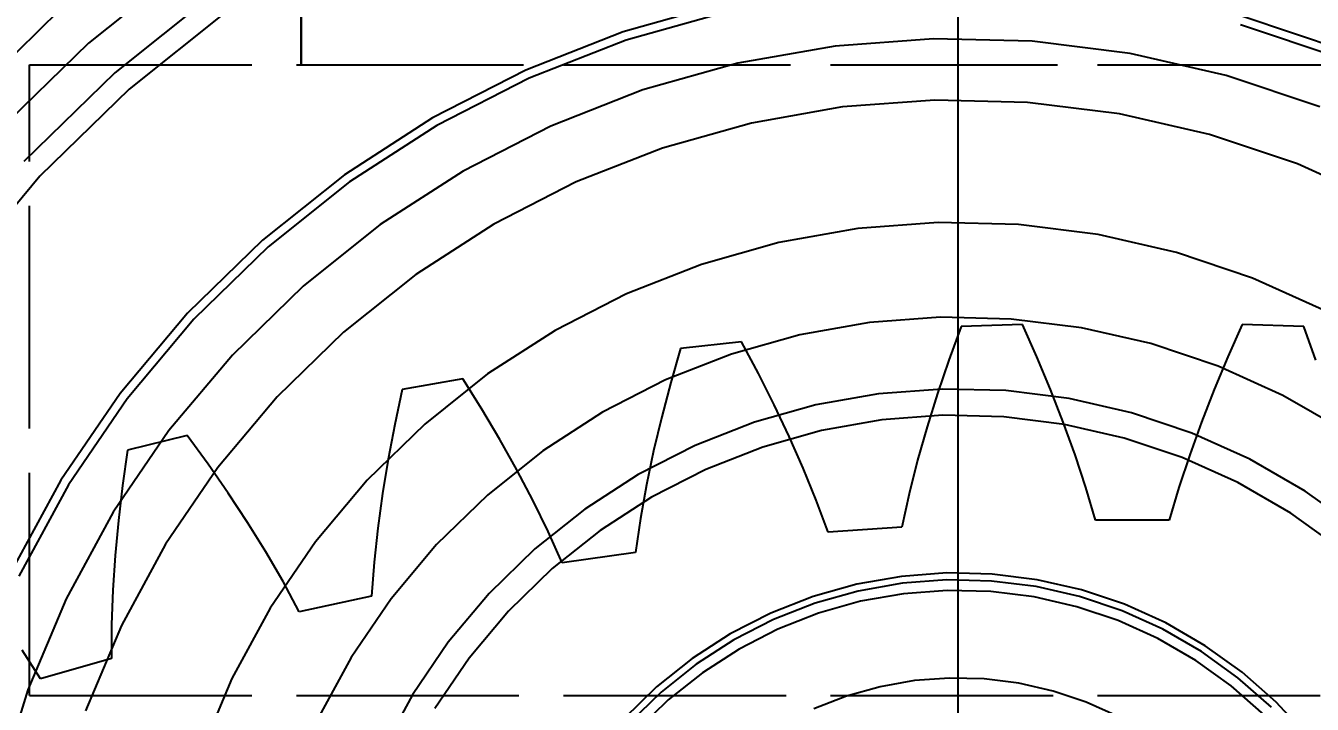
# Model space of a CAD drawing. Header units: millimetres. Extents: x -9 to 234, y -53 to 196.
# Drawn here: x 19.93 to 27.27, y 147.55 to 151.42 of the extents above; entities that cross this region are included whole.
import ezdxf

# ---------------------------------------------------------------- set-up
doc = ezdxf.new("R2010")
doc.units = ezdxf.units.MM
doc.linetypes.add('DASHED', pattern=[1.524, 1.27, -0.254])
doc.layers.add('DIMS', color=3, linetype='CONTINUOUS')
doc.layers.add('HIDDEN', color=8, linetype='DASHED')
doc.styles.add('OpenSansCondensed-Light', font='OpenSansCondensed-Light.ttf')
doc.dimstyles.new('EZDXF', dxfattribs={"dimtxt": 0.25, "dimasz": 0.175, "dimexe": 0.375, "dimexo": 0.125, "dimgap": 0.1, "dimtad": 1, "dimlfac": 100, "dimzin": 12, "dimdsep": 46, "dimtxsty": 'OpenSansCondensed-Light', "dimblk": 'ARCHTICK', "dimcen": 2.5, "dimazin": 3, "dimtfac": 0.5, "dimtmove": 2, "dimatfit": 3})

# ---------------------------------------------------------------- blocks, each defined once
blk = doc.blocks.new('_ARCHTICK')
at = {"color": 0, "linetype": 'BYBLOCK', "const_width": 0.15}
blk.add_lwpolyline([(-0.5, -0.5), (0.5, 0.5)], dxfattribs=at)

msp = doc.modelspace()

# ---------------------------------------------------------------- linework, layer by layer
at = {"layer": 'HIDDEN'}
for points in [[(21.5, 158.24), (21.5, 151.2)], [(21.5, 151.2), (21.5, 157.94)], [(20.87192, 151.78954), (20.28736, 151.32336), (19.75211, 150.8013)], [(20.87192, 151.78954), (20.28736, 151.32336), (19.75211, 150.8013)], [(23.91487, 151.54957), (23.33908, 151.38756), (22.78228, 151.16904), (22.25, 150.89615), (21.74754, 150.57163), (21.27988, 150.19869), (20.85169, 149.78104), (20.4672, 149.32283), (20.13025, 148.82861), (19.84419, 148.3033)], [(23.91487, 151.54957), (23.33908, 151.38756), (22.78228, 151.16904), (22.25, 150.89615), (21.74754, 150.57163), (21.27988, 150.19869), (20.85169, 149.78104), (20.4672, 149.32283), (20.13025, 148.82861), (19.84419, 148.3033)], [(23.91487, 151.54957), (23.33908, 151.38756), (22.78228, 151.16904), (22.25, 150.89615), (21.74754, 150.57163), (21.27988, 150.19869), (20.85169, 149.78104), (20.4672, 149.32283), (20.13025, 148.82861), (19.84419, 148.3033)], [(23.91487, 151.54957), (23.33908, 151.38756), (22.78228, 151.16904), (22.25, 150.89615), (21.74754, 150.57163), (21.27988, 150.19869), (20.85169, 149.78104), (20.4672, 149.32283), (20.13025, 148.82861), (19.84419, 148.3033)], [(21.00369, 151.60625), (20.43672, 151.15411), (19.91759, 150.64776)], [(21.07623, 151.50536), (20.51895, 151.06094), (20.00868, 150.56324), (19.5505, 150.0172)], [(20.12193, 151.5108), (19.56885, 150.97134)], [(20.12193, 151.5108), (19.56885, 150.97134)], [(23.926, 151.50082), (23.355, 151.34017), (22.80284, 151.12346), (22.275, 150.85285), (21.77673, 150.53103), (21.31297, 150.1612), (20.88834, 149.74703), (20.50706, 149.29264), (20.17292, 148.80254), (19.88924, 148.28161)], [(23.926, 151.50082), (23.355, 151.34017), (22.80284, 151.12346), (22.275, 150.85285), (21.77673, 150.53103), (21.31297, 150.1612), (20.88834, 149.74703), (20.50706, 149.29264), (20.17292, 148.80254), (19.88924, 148.28161)], [(31.25, 145.7), (31.22018, 146.29741), (31.13103, 146.88888), (30.98344, 147.46853), (30.77886, 148.03061), (30.51933, 148.56952), (30.20743, 149.07992), (29.84627, 149.55673), (29.43942, 149.9952), (28.99094, 150.39099), (28.50528, 150.74016), (27.98726, 151.03923), (27.44205, 151.28524), (26.87504, 151.47575)], [(31.25, 145.7), (31.22018, 146.29741), (31.13103, 146.88888), (30.98344, 147.46853), (30.77886, 148.03061), (30.51933, 148.56952), (30.20743, 149.07992), (29.84627, 149.55673), (29.43942, 149.9952), (28.99094, 150.39099), (28.50528, 150.74016), (27.98726, 151.03923), (27.44205, 151.28524), (26.87504, 151.47575)], [(31.25, 145.7), (31.22018, 146.29741), (31.13103, 146.88888), (30.98344, 147.46853), (30.77886, 148.03061), (30.51933, 148.56952), (30.20743, 149.07992), (29.84627, 149.55673), (29.43942, 149.9952), (28.99094, 150.39099), (28.50528, 150.74016), (27.98726, 151.03923), (27.44205, 151.28524), (26.87504, 151.47575)], [(31.25, 145.7), (31.22018, 146.29741), (31.13103, 146.88888), (30.98344, 147.46853), (30.77886, 148.03061), (30.51933, 148.56952), (30.20743, 149.07992), (29.84627, 149.55673), (29.43942, 149.9952), (28.99094, 150.39099), (28.50528, 150.74016), (27.98726, 151.03923), (27.44205, 151.28524), (26.87504, 151.47575)], [(31.2, 145.7), (31.17043, 146.29243), (31.08203, 146.87897), (30.93566, 147.45379), (30.73278, 148.01119), (30.47542, 148.54561), (30.16612, 149.05175), (29.80796, 149.52459), (29.40451, 149.95941), (28.95976, 150.3519), (28.47815, 150.69815), (27.96445, 150.99474), (27.42378, 151.2387), (26.8615, 151.42761)], [(31.2, 145.7), (31.17043, 146.29243), (31.08203, 146.87897), (30.93566, 147.45379), (30.73278, 148.01119), (30.47542, 148.54561), (30.16612, 149.05175), (29.80796, 149.52459), (29.40451, 149.95941), (28.95976, 150.3519), (28.47815, 150.69815), (27.96445, 150.99474), (27.42378, 151.2387), (26.8615, 151.42761)], [(27.31418, 150.95944), (26.78025, 151.13883), (26.23111, 151.26416), (25.67223, 151.3342), (25.10914, 151.34824), (24.54746, 151.30615), (23.99276, 151.20834), (23.45055, 151.05579), (22.92623, 150.85001), (22.425, 150.59304), (21.95185, 150.28745), (21.51148, 149.93626), (21.10826, 149.54298), (20.7462, 149.11149), (20.42891, 148.64611), (20.15953, 148.15144), (19.94074, 147.63241), (19.77471, 147.09418)], [(27.31418, 150.95944), (26.78025, 151.13883), (26.23111, 151.26416), (25.67223, 151.3342), (25.10914, 151.34824), (24.54746, 151.30615), (23.99276, 151.20834), (23.45055, 151.05579), (22.92623, 150.85001), (22.425, 150.59304), (21.95185, 150.28745), (21.51148, 149.93626), (21.10826, 149.54298), (20.7462, 149.11149), (20.42891, 148.64611), (20.15953, 148.15144), (19.94074, 147.63241), (19.77471, 147.09418)], [(19.95, 147.6), (19.95, 151.2)], [(19.95, 147.6), (19.95, 151.2)], [(19.95, 151.2), (30.55, 151.2)], [(19.95, 151.2), (30.55, 151.2)], [(21.5, 151.2), (29, 151.2)], [(21.5, 151.2), (29, 151.2)], [(27.66792, 150.41632), (27.18631, 150.63363), (26.68545, 150.80191), (26.17034, 150.91948), (25.64607, 150.98518), (25.11787, 150.99835), (24.59098, 150.95887), (24.07064, 150.86712), (23.56202, 150.72401), (23.07018, 150.53098), (22.6, 150.28993), (22.15616, 150.00327), (21.74307, 149.67384), (21.36483, 149.30492), (21.0252, 148.90016), (20.72756, 148.46361), (20.47487, 147.99958), (20.26963, 147.51271)], [(27.66792, 150.41632), (27.18631, 150.63363), (26.68545, 150.80191), (26.17034, 150.91948), (25.64607, 150.98518), (25.11787, 150.99835), (24.59098, 150.95887), (24.07064, 150.86712), (23.56202, 150.72401), (23.07018, 150.53098), (22.6, 150.28993), (22.15616, 150.00327), (21.74307, 149.67384), (21.36483, 149.30492), (21.0252, 148.90016), (20.72756, 148.46361), (20.47487, 147.99958), (20.26963, 147.51271)], [(27.34857, 149.79341), (26.93057, 149.98202), (26.49587, 150.12807), (26.04878, 150.23012), (25.59376, 150.28714), (25.13532, 150.29857), (24.67802, 150.2643), (24.2264, 150.18467), (23.78496, 150.06047), (23.35808, 149.89293), (22.95, 149.68372), (22.56478, 149.43491), (22.20625, 149.14899), (21.87796, 148.82879), (21.58319, 148.4775), (21.32486, 148.0986), (21.10554, 147.69587), (20.92741, 147.27329)], [(27.34857, 149.79341), (26.93057, 149.98202), (26.49587, 150.12807), (26.04878, 150.23012), (25.59376, 150.28714), (25.13532, 150.29857), (24.67802, 150.2643), (24.2264, 150.18467), (23.78496, 150.06047), (23.35808, 149.89293), (22.95, 149.68372), (22.56478, 149.43491), (22.20625, 149.14899), (21.87796, 148.82879), (21.58319, 148.4775), (21.32486, 148.0986), (21.10554, 147.69587), (20.92741, 147.27329)], [(27.34857, 149.79341), (26.93057, 149.98202), (26.49587, 150.12807), (26.04878, 150.23012), (25.59376, 150.28714), (25.13532, 150.29857), (24.67802, 150.2643), (24.2264, 150.18467), (23.78496, 150.06047), (23.35808, 149.89293), (22.95, 149.68372), (22.56478, 149.43491), (22.20625, 149.14899), (21.87796, 148.82879), (21.58319, 148.4775), (21.32486, 148.0986), (21.10554, 147.69587), (20.92741, 147.27329)], [(27.34857, 149.79341), (26.93057, 149.98202), (26.49587, 150.12807), (26.04878, 150.23012), (25.59376, 150.28714), (25.13532, 150.29857), (24.67802, 150.2643), (24.2264, 150.18467), (23.78496, 150.06047), (23.35808, 149.89293), (22.95, 149.68372), (22.56478, 149.43491), (22.20625, 149.14899), (21.87796, 148.82879), (21.58319, 148.4775), (21.32486, 148.0986), (21.10554, 147.69587), (20.92741, 147.27329)], [(27.45274, 149.11051), (27.10222, 149.31288), (26.73328, 149.47935), (26.34961, 149.60825), (25.95501, 149.69832), (25.5534, 149.74865), (25.14878, 149.75874), (24.74516, 149.72849), (24.34657, 149.65821), (23.95694, 149.54859), (23.58017, 149.40071), (23.22, 149.21606), (22.88, 148.99647), (22.56356, 148.74411), (22.27381, 148.4615), (22.01364, 148.15145), (21.78564, 147.81703), (21.59207, 147.46157)], [(27.45274, 149.11051), (27.10222, 149.31288), (26.73328, 149.47935), (26.34961, 149.60825), (25.95501, 149.69832), (25.5534, 149.74865), (25.14878, 149.75874), (24.74516, 149.72849), (24.34657, 149.65821), (23.95694, 149.54859), (23.58017, 149.40071), (23.22, 149.21606), (22.88, 148.99647), (22.56356, 148.74411), (22.27381, 148.4615), (22.01364, 148.15145), (21.78564, 147.81703), (21.59207, 147.46157)], [(27.45274, 149.11051), (27.10222, 149.31288), (26.73328, 149.47935), (26.34961, 149.60825), (25.95501, 149.69832), (25.5534, 149.74865), (25.14878, 149.75874), (24.74516, 149.72849), (24.34657, 149.65821), (23.95694, 149.54859), (23.58017, 149.40071), (23.22, 149.21606), (22.88, 148.99647), (22.56356, 148.74411), (22.27381, 148.4615), (22.01364, 148.15145), (21.78564, 147.81703), (21.59207, 147.46157)], [(27.45274, 149.11051), (27.10222, 149.31288), (26.73328, 149.47935), (26.34961, 149.60825), (25.95501, 149.69832), (25.5534, 149.74865), (25.14878, 149.75874), (24.74516, 149.72849), (24.34657, 149.65821), (23.95694, 149.54859), (23.58017, 149.40071), (23.22, 149.21606), (22.88, 148.99647), (22.56356, 148.74411), (22.27381, 148.4615), (22.01364, 148.15145), (21.78564, 147.81703), (21.59207, 147.46157)], [(25.26651, 149.70524), (25.19673, 149.51447)], [(25.26651, 149.70524), (25.19673, 149.51447)], [(25.61693, 149.71748), (25.26651, 149.70524)], [(25.61693, 149.71748), (25.26651, 149.70524)], [(25.69984, 149.53204), (25.61693, 149.71748)], [(25.69984, 149.53204), (25.61693, 149.71748)], [(26.87184, 149.71748), (26.78892, 149.53204)], [(26.87184, 149.71748), (26.78892, 149.53204)], [(27.22226, 149.70524), (26.87184, 149.71748)], [(27.22226, 149.70524), (26.87184, 149.71748)], [(27.29203, 149.51447), (27.22226, 149.70524)], [(27.29203, 149.51447), (27.22226, 149.70524)], [(23.66594, 149.58105), (23.60964, 149.38588)], [(23.66594, 149.58105), (23.60964, 149.38588)], [(24.01466, 149.6177), (23.66594, 149.58105)], [(24.01466, 149.6177), (23.66594, 149.58105)], [(24.1103, 149.4385), (24.01466, 149.6177)], [(24.1103, 149.4385), (24.01466, 149.6177)], [(25.19673, 149.51447), (25.13202, 149.32368)], [(25.19673, 149.51447), (25.13202, 149.32368)], [(25.77771, 149.34623), (25.69984, 149.53204)], [(25.77771, 149.34623), (25.69984, 149.53204)], [(26.78892, 149.53204), (26.71106, 149.34623)], [(26.78892, 149.53204), (26.71106, 149.34623)], [(24.20094, 149.25857), (24.1103, 149.4385)], [(24.20094, 149.25857), (24.1103, 149.4385)], [(27.52574, 148.55368), (27.23029, 148.76609), (26.91517, 148.94803), (26.58349, 149.09769), (26.23857, 149.21358), (25.88382, 149.29455), (25.52276, 149.33979), (25.159, 149.34887), (24.79615, 149.32167), (24.4378, 149.25849), (24.08752, 149.15993), (23.7488, 149.027), (23.425, 148.86099), (23.11934, 148.66357), (22.83485, 148.4367), (22.57436, 148.18263), (22.34047, 147.90389), (22.13549, 147.60324), (21.96146, 147.28368)], [(27.52574, 148.55368), (27.23029, 148.76609), (26.91517, 148.94803), (26.58349, 149.09769), (26.23857, 149.21358), (25.88382, 149.29455), (25.52276, 149.33979), (25.159, 149.34887), (24.79615, 149.32167), (24.4378, 149.25849), (24.08752, 149.15993), (23.7488, 149.027), (23.425, 148.86099), (23.11934, 148.66357), (22.83485, 148.4367), (22.57436, 148.18263), (22.34047, 147.90389), (22.13549, 147.60324), (21.96146, 147.28368)], [(22.07794, 149.34552), (22.03539, 149.14689)], [(22.07794, 149.34552), (22.03539, 149.14689)], [(22.42325, 149.4064), (22.07794, 149.34552)], [(22.42325, 149.4064), (22.07794, 149.34552)], [(22.53116, 149.23431), (22.42325, 149.4064)], [(22.53116, 149.23431), (22.42325, 149.4064)], [(23.60964, 149.38588), (23.5584, 149.19104)], [(23.60964, 149.38588), (23.5584, 149.19104)], [(25.85031, 149.16008), (25.77771, 149.34623)], [(25.85031, 149.16008), (25.77771, 149.34623)], [(26.71106, 149.34623), (26.63846, 149.16008)], [(26.71106, 149.34623), (26.63846, 149.16008)], [(25.13202, 149.32368), (25.07258, 149.13292)], [(25.13202, 149.32368), (25.07258, 149.13292)], [(27.43221, 148.43641), (27.14891, 148.64009), (26.84674, 148.81455), (26.52869, 148.95806), (26.19794, 149.06918), (25.85777, 149.14683), (25.51156, 149.19021), (25.16274, 149.19891), (24.8148, 149.17284), (24.47118, 149.11225), (24.1353, 149.01775), (23.8105, 148.89027), (23.5, 148.73109), (23.2069, 148.54178), (22.9341, 148.32423), (22.68432, 148.0806), (22.46004, 147.81332), (22.26348, 147.52502)], [(27.43221, 148.43641), (27.14891, 148.64009), (26.84674, 148.81455), (26.52869, 148.95806), (26.19794, 149.06918), (25.85777, 149.14683), (25.51156, 149.19021), (25.16274, 149.19891), (24.8148, 149.17284), (24.47118, 149.11225), (24.1353, 149.01775), (23.8105, 148.89027), (23.5, 148.73109), (23.2069, 148.54178), (22.9341, 148.32423), (22.68432, 148.0806), (22.46004, 147.81332), (22.26348, 147.52502)], [(27.43221, 148.43641), (27.14891, 148.64009), (26.84674, 148.81455), (26.52869, 148.95806), (26.19794, 149.06918), (25.85777, 149.14683), (25.51156, 149.19021), (25.16274, 149.19891), (24.8148, 149.17284), (24.47118, 149.11225), (24.1353, 149.01775), (23.8105, 148.89027), (23.5, 148.73109), (23.2069, 148.54178), (22.9341, 148.32423), (22.68432, 148.0806), (22.46004, 147.81332), (22.26348, 147.52502)], [(27.43221, 148.43641), (27.14891, 148.64009), (26.84674, 148.81455), (26.52869, 148.95806), (26.19794, 149.06918), (25.85777, 149.14683), (25.51156, 149.19021), (25.16274, 149.19891), (24.8148, 149.17284), (24.47118, 149.11225), (24.1353, 149.01775), (23.8105, 148.89027), (23.5, 148.73109), (23.2069, 148.54178), (22.9341, 148.32423), (22.68432, 148.0806), (22.46004, 147.81332), (22.26348, 147.52502)], [(22.63413, 149.06114), (22.53116, 149.23431)], [(22.63413, 149.06114), (22.53116, 149.23431)], [(23.5584, 149.19104), (23.51241, 148.9966)], [(23.5584, 149.19104), (23.51241, 148.9966)], [(24.28635, 149.07794), (24.20094, 149.25857)], [(24.28635, 149.07794), (24.20094, 149.25857)], [(22.03539, 149.14689), (21.99786, 148.94895)], [(22.03539, 149.14689), (21.99786, 148.94895)], [(25.07258, 149.13292), (25.01867, 148.94225)], [(25.07258, 149.13292), (25.01867, 148.94225)], [(25.91739, 148.97364), (25.85031, 149.16008)], [(25.91739, 148.97364), (25.85031, 149.16008)], [(26.63846, 149.16008), (26.57138, 148.97364)], [(26.63846, 149.16008), (26.57138, 148.97364)], [(20.85045, 149.08461), (20.51023, 148.99978)], [(20.85045, 149.08461), (20.51023, 148.99978)], [(20.97011, 148.92046), (20.85045, 149.08461)], [(20.97011, 148.92046), (20.85045, 149.08461)], [(22.73193, 148.88691), (22.63413, 149.06114)], [(22.73193, 148.88691), (22.63413, 149.06114)], [(24.36627, 148.89663), (24.28635, 149.07794)], [(24.36627, 148.89663), (24.28635, 149.07794)], [(20.51023, 148.99978), (20.48164, 148.79867)], [(20.51023, 148.99978), (20.48164, 148.79867)], [(23.51241, 148.9966), (23.47193, 148.80263)], [(23.51241, 148.9966), (23.47193, 148.80263)], [(25.9786, 148.78694), (25.91739, 148.97364)], [(25.9786, 148.78694), (25.91739, 148.97364)], [(26.57138, 148.97364), (26.51016, 148.78694)], [(26.57138, 148.97364), (26.51016, 148.78694)], [(21.0849, 148.75489), (20.97011, 148.92046)], [(21.0849, 148.75489), (20.97011, 148.92046)], [(21.99786, 148.94895), (21.96555, 148.75177)], [(21.99786, 148.94895), (21.96555, 148.75177)], [(24.44036, 148.71466), (24.36627, 148.89663)], [(24.44036, 148.71466), (24.36627, 148.89663)], [(25.01867, 148.94225), (24.97063, 148.75174)], [(25.01867, 148.94225), (24.97063, 148.75174)], [(22.8243, 148.71161), (22.73193, 148.88691)], [(22.8243, 148.71161), (22.73193, 148.88691)], [(20.48164, 148.79867), (20.45801, 148.59859)], [(20.48164, 148.79867), (20.45801, 148.59859)], [(21.19462, 148.58791), (21.0849, 148.75489)], [(21.19462, 148.58791), (21.0849, 148.75489)], [(21.96555, 148.75177), (21.9387, 148.55546)], [(21.96555, 148.75177), (21.9387, 148.55546)], [(23.47193, 148.80263), (23.43729, 148.60923)], [(23.47193, 148.80263), (23.43729, 148.60923)], [(24.97063, 148.75174), (24.92889, 148.56145)], [(24.97063, 148.75174), (24.92889, 148.56145)], [(26.03351, 148.60002), (25.9786, 148.78694)], [(26.03351, 148.60002), (25.9786, 148.78694)], [(26.51016, 148.78694), (26.45526, 148.60002)], [(26.51016, 148.78694), (26.45526, 148.60002)], [(22.91091, 148.53525), (22.8243, 148.71161)], [(22.91091, 148.53525), (22.8243, 148.71161)], [(24.50817, 148.53203), (24.44036, 148.71466)], [(24.50817, 148.53203), (24.44036, 148.71466)], [(23.43729, 148.60923), (23.40893, 148.41649)], [(23.43729, 148.60923), (23.40893, 148.41649)], [(20.45801, 148.59859), (20.43953, 148.39964)], [(20.45801, 148.59859), (20.43953, 148.39964)], [(21.299, 148.41949), (21.19462, 148.58791)], [(21.299, 148.41949), (21.19462, 148.58791)], [(21.9387, 148.55546), (21.91764, 148.36011)], [(21.9387, 148.55546), (21.91764, 148.36011)], [(22.99129, 148.3578), (22.91091, 148.53525)], [(22.99129, 148.3578), (22.91091, 148.53525)], [(24.92889, 148.56145), (24.50817, 148.53203)], [(24.92889, 148.56145), (24.50817, 148.53203)], [(26.45526, 148.60002), (26.03351, 148.60002)], [(26.45526, 148.60002), (26.03351, 148.60002)], [(20.43953, 148.39964), (20.42644, 148.20193)], [(20.43953, 148.39964), (20.42644, 148.20193)], [(21.39769, 148.2496), (21.299, 148.41949)], [(21.39769, 148.2496), (21.299, 148.41949)], [(23.40893, 148.41649), (22.99129, 148.3578)], [(23.40893, 148.41649), (22.99129, 148.3578)], [(21.91764, 148.36011), (21.90279, 148.16587)], [(21.91764, 148.36011), (21.90279, 148.16587)], [(21.49026, 148.07818), (21.39769, 148.2496)], [(21.49026, 148.07818), (21.39769, 148.2496)], [(27.24172, 147.37125), (27.06542, 147.56125), (26.87107, 147.73276), (26.66062, 147.88407), (26.43615, 148.01367), (26.19989, 148.12027), (25.95419, 148.20282), (25.70149, 148.2605), (25.4443, 148.29273), (25.18518, 148.29919), (24.92671, 148.27982), (24.67145, 148.23481), (24.42193, 148.16461), (24.18065, 148.06992), (23.95, 147.95167), (23.73227, 147.81104), (23.52962, 147.64943), (23.34407, 147.46845)], [(27.24172, 147.37125), (27.06542, 147.56125), (26.87107, 147.73276), (26.66062, 147.88407), (26.43615, 148.01367), (26.19989, 148.12027), (25.95419, 148.20282), (25.70149, 148.2605), (25.4443, 148.29273), (25.18518, 148.29919), (24.92671, 148.27982), (24.67145, 148.23481), (24.42193, 148.16461), (24.18065, 148.06992), (23.95, 147.95167), (23.73227, 147.81104), (23.52962, 147.64943), (23.34407, 147.46845)], [(27.24172, 147.37125), (27.06542, 147.56125), (26.87107, 147.73276), (26.66062, 147.88407), (26.43615, 148.01367), (26.19989, 148.12027), (25.95419, 148.20282), (25.70149, 148.2605), (25.4443, 148.29273), (25.18518, 148.29919), (24.92671, 148.27982), (24.67145, 148.23481), (24.42193, 148.16461), (24.18065, 148.06992), (23.95, 147.95167), (23.73227, 147.81104), (23.52962, 147.64943), (23.34407, 147.46845)], [(27.24172, 147.37125), (27.06542, 147.56125), (26.87107, 147.73276), (26.66062, 147.88407), (26.43615, 148.01367), (26.19989, 148.12027), (25.95419, 148.20282), (25.70149, 148.2605), (25.4443, 148.29273), (25.18518, 148.29919), (24.92671, 148.27982), (24.67145, 148.23481), (24.42193, 148.16461), (24.18065, 148.06992), (23.95, 147.95167), (23.73227, 147.81104), (23.52962, 147.64943), (23.34407, 147.46845)], [(27.03749, 147.53262), (26.84613, 147.70149), (26.63892, 147.85047), (26.4179, 147.97807), (26.18527, 148.08304), (25.94335, 148.16432), (25.69454, 148.22111), (25.44131, 148.25284), (25.18618, 148.2592), (24.93168, 148.24013), (24.68035, 148.19582), (24.43467, 148.12669), (24.19711, 148.03345), (23.97, 147.91703), (23.75562, 147.77856), (23.55608, 147.61944), (23.37339, 147.44124)], [(27.03749, 147.53262), (26.84613, 147.70149), (26.63892, 147.85047), (26.4179, 147.97807), (26.18527, 148.08304), (25.94335, 148.16432), (25.69454, 148.22111), (25.44131, 148.25284), (25.18618, 148.2592), (24.93168, 148.24013), (24.68035, 148.19582), (24.43467, 148.12669), (24.19711, 148.03345), (23.97, 147.91703), (23.75562, 147.77856), (23.55608, 147.61944), (23.37339, 147.44124)], [(20.42644, 148.20193), (20.41906, 148.0056)], [(20.42644, 148.20193), (20.41906, 148.0056)], [(21.90279, 148.16587), (21.49026, 148.07818)], [(21.90279, 148.16587), (21.49026, 148.07818)], [(26.99559, 147.48967), (26.80872, 147.65458), (26.60637, 147.80006), (26.39053, 147.92468), (26.16335, 148.02718), (25.9271, 148.10656), (25.68412, 148.16202), (25.43683, 148.19301), (25.18767, 148.19922), (24.93914, 148.1806), (24.6937, 148.13732), (24.45378, 148.06982), (24.22178, 147.97876), (24, 147.86506), (23.79064, 147.72985), (23.59579, 147.57445), (23.41737, 147.40043)], [(26.99559, 147.48967), (26.80872, 147.65458), (26.60637, 147.80006), (26.39053, 147.92468), (26.16335, 148.02718), (25.9271, 148.10656), (25.68412, 148.16202), (25.43683, 148.19301), (25.18767, 148.19922), (24.93914, 148.1806), (24.6937, 148.13732), (24.45378, 148.06982), (24.22178, 147.97876), (24, 147.86506), (23.79064, 147.72985), (23.59579, 147.57445), (23.41737, 147.40043)], [(20.41906, 148.0056), (20.4178, 147.81079)], [(20.41906, 148.0056), (20.4178, 147.81079)], [(20.01239, 147.69454), (19.90809, 147.85908)], [(20.01239, 147.69454), (19.90809, 147.85908)], [(20.4178, 147.81079), (20.01239, 147.69454)], [(20.4178, 147.81079), (20.01239, 147.69454)], [(26.16242, 147.47974), (25.98068, 147.56175), (25.79168, 147.62525), (25.5973, 147.66962), (25.39946, 147.69441), (25.20014, 147.69938), (25.00131, 147.68448), (24.80496, 147.64986), (24.61303, 147.59585), (24.42743, 147.52301)], [(26.16242, 147.47974), (25.98068, 147.56175), (25.79168, 147.62525), (25.5973, 147.66962), (25.39946, 147.69441), (25.20014, 147.69938), (25.00131, 147.68448), (24.80496, 147.64986), (24.61303, 147.59585), (24.42743, 147.52301)], [(19.95, 147.6), (30.55, 147.6)], [(19.95, 147.6), (30.55, 147.6)]]:
    msp.add_lwpolyline(points, dxfattribs=at)

# ---------------------------------------------------------------- dimensions: what is measured, and where the dimension line sits
at = {"layer": 'DIMS'}
msp.add_linear_dim(base=(25.25, 174.7), p1=(25.25, 145.7), p2=(39.25, 145.7), dimstyle='EZDXF', override={"dimtxt": 1.6, "dimasz": 1, "dimexe": 0.6, "dimexo": 0.5, "dimdec": 2}, dxfattribs=at).render()

doc.saveas('drawing.dxf')
